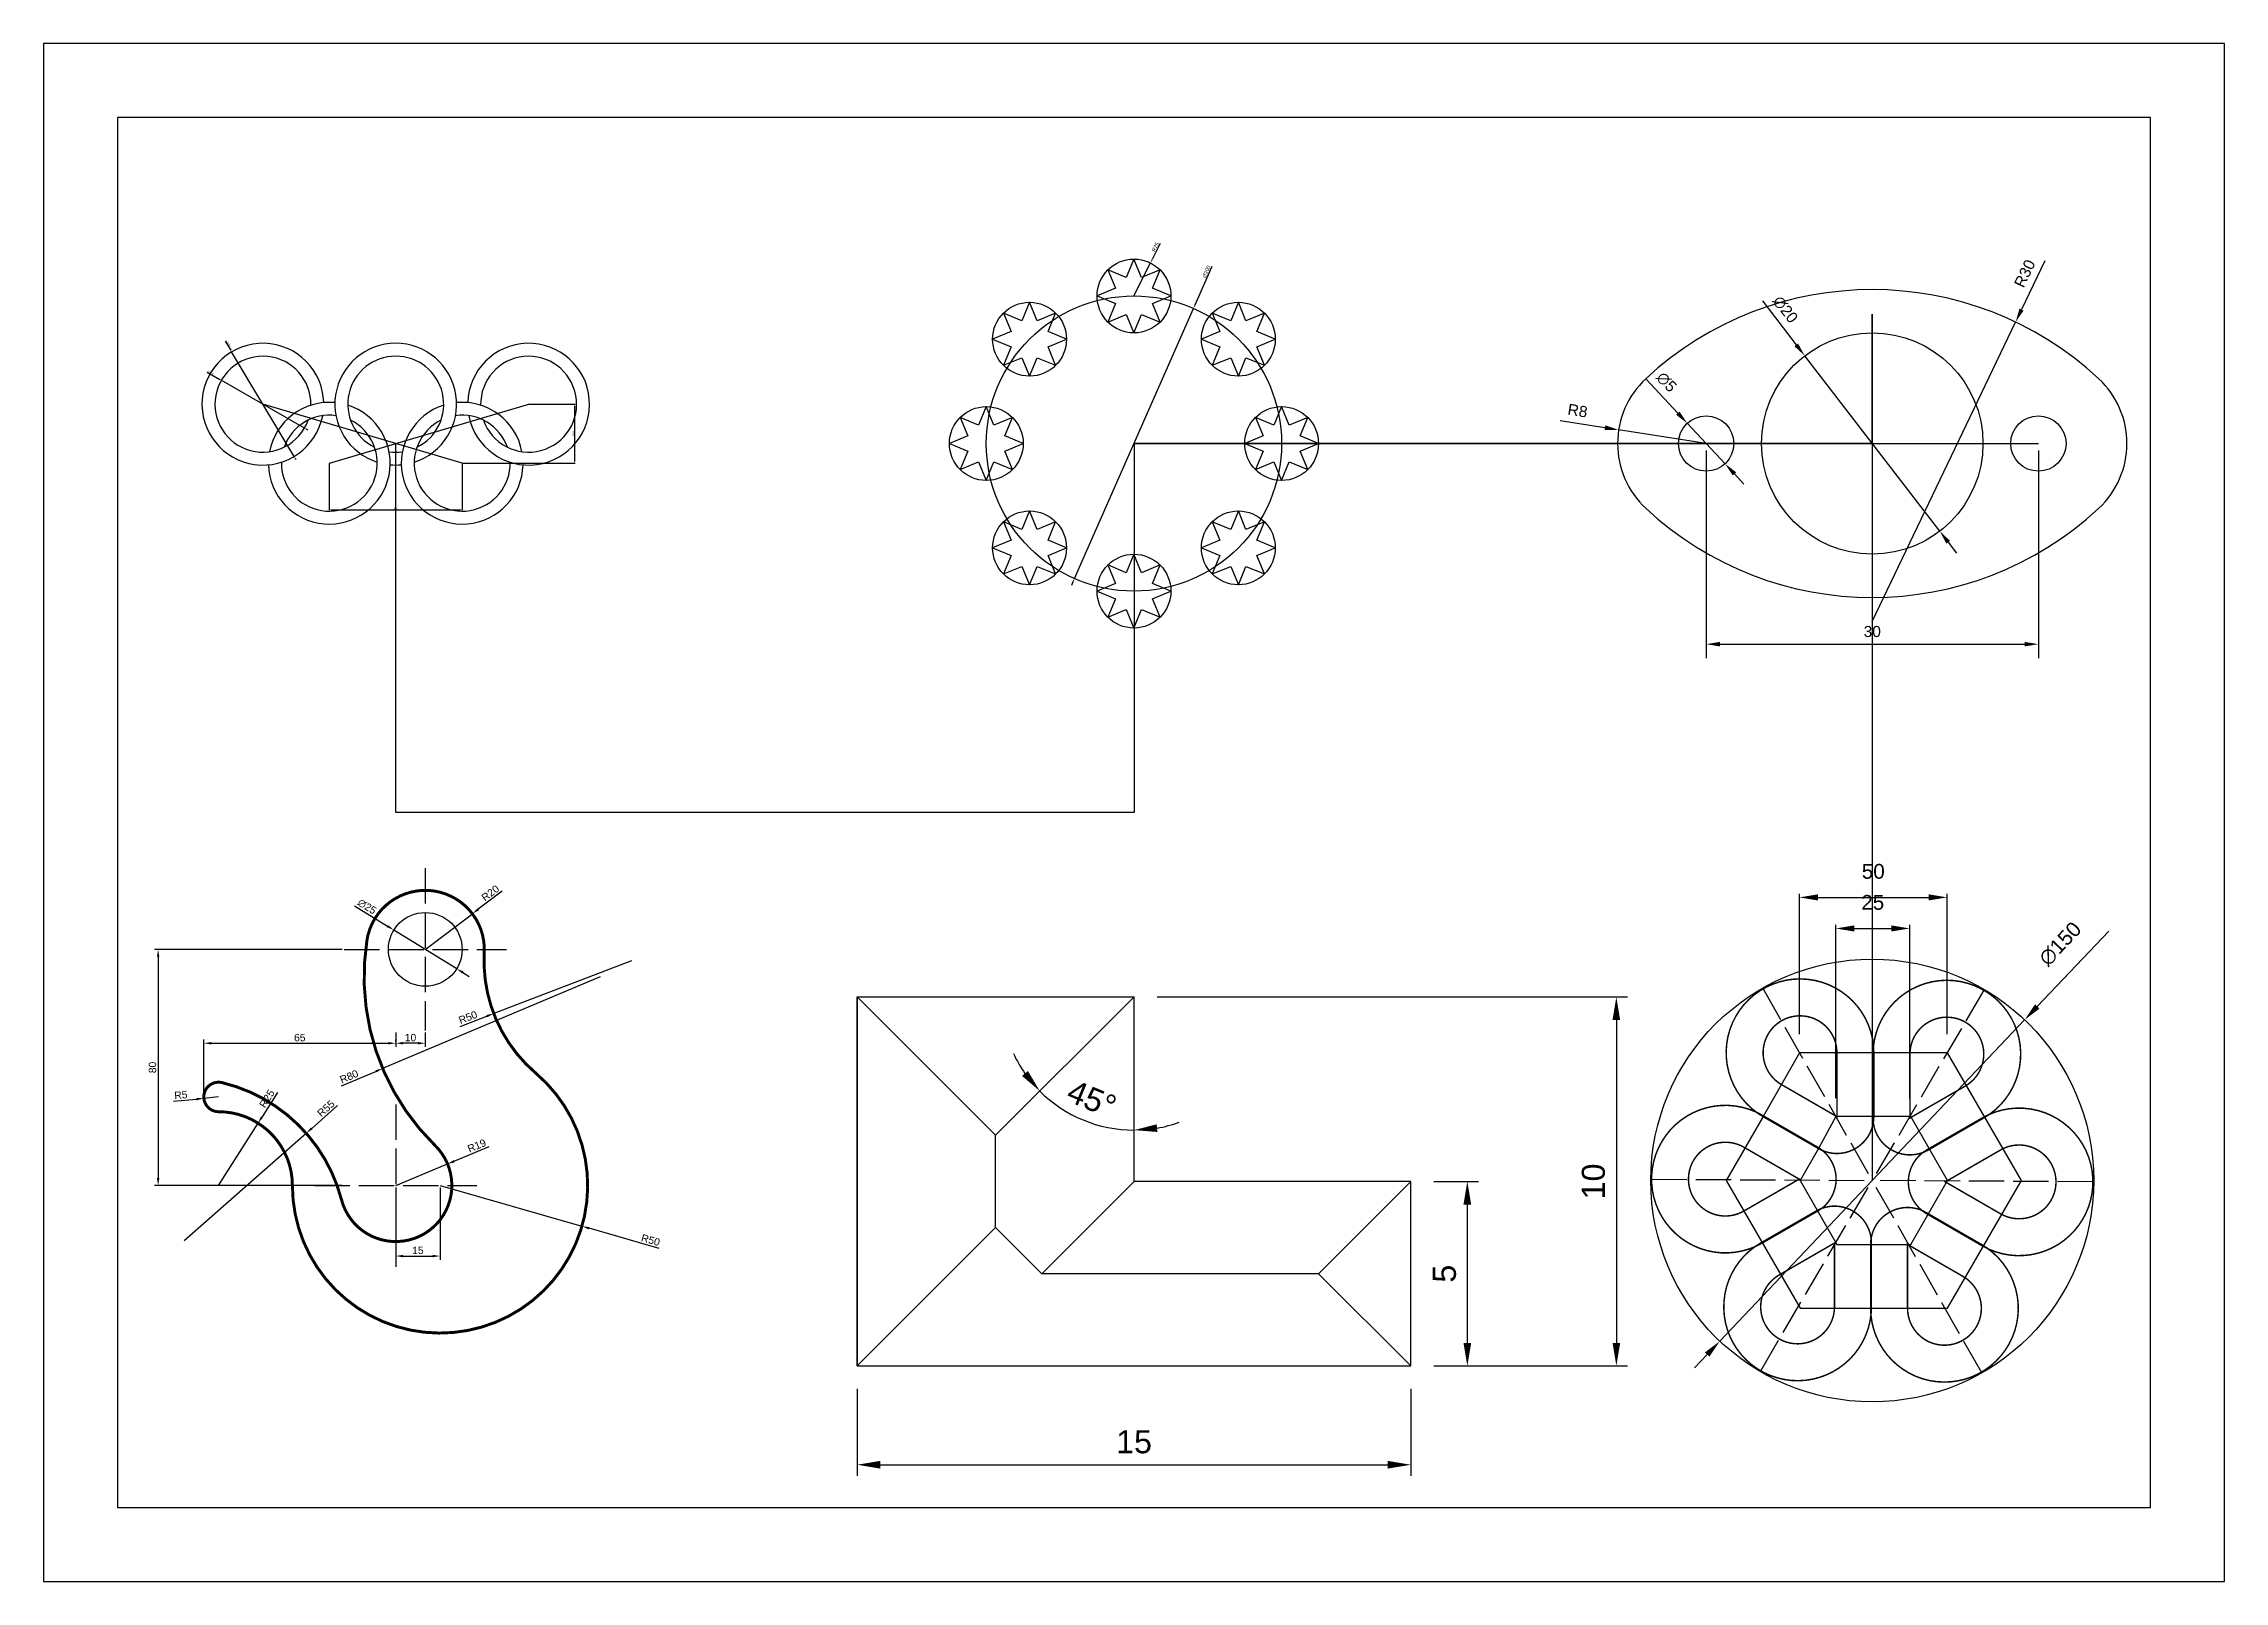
# Model space of a CAD drawing. Header units: millimetres. Extents: x 2020 to 535236, y 1664 to 478845.
# Drawn here: x 2020.2 to 2315.6, y 1664.1 to 1872.5 of the extents above; entities outside this region: 1.
import ezdxf

# ---------------------------------------------------------------- set-up
doc = ezdxf.new("R2010")
doc.units = ezdxf.units.MM
doc.linetypes.add('ACAD_ISO02W100', pattern=[15, 12, -3])
for name, color, linetype in [('auxiliares', 2, 'Continuous'), ('COTA', 2, 'Continuous'), ('cotas', 2, 'Continuous'), ('ejes', 2, 'ACAD_ISO02W100'), ('lineas discontinuas', 2, 'ACAD_ISO02W100')]:
    doc.layers.add(name, color=color, linetype=linetype)
doc.styles.get("Standard").update_dxf_attribs({"font": 'arial.ttf'})
doc.dimstyles.new('ISO-25', dxfattribs={"dimtxt": 2.5, "dimasz": 2.5, "dimexe": 1.25, "dimexo": 0.625, "dimtad": 1, "dimtxsty": 'Standard', "dimcen": 2.5, "dimadec": 0, "dimazin": 0, "dimtfac": 1, "dimtmove": 0, "dimatfit": 3, "dimfxl": 1, "dimarcsym": 0})

# ---------------------------------------------------------------- blocks, each defined once
blk = doc.blocks.new('*U20')
for p, q in [((-5.2, 12.5), (-17.7, 17.7)), ((-17.7, 17.7), (-12.5, 5.2)), ((0, 25), (-5.2, 12.5)), ((5.2, 12.5), (0, 25)), ((17.7, 17.7), (5.2, 12.5)), ((12.5, 5.2), (17.7, 17.7)), ((-12.5, 5.2), (-25, 0)), ((-25, 0), (-12.5, -5.2)), ((25, 0), (12.5, 5.2)), ((12.5, -5.2), (25, 0)), ((-12.5, -5.2), (-17.7, -17.7)), ((-17.7, -17.7), (-5.2, -12.5)), ((-5.2, -12.5), (0, -25)), ((0, -25), (5.2, -12.5)), ((5.2, -12.5), (17.7, -17.7)), ((17.7, -17.7), (12.5, -5.2))]:
    blk.add_line(p, q)
blk.add_circle((0, 0), 25)
blk = doc.blocks.new('*U21')
at = {"color": 0, "linetype": 'ByBlock', "lineweight": -2, "transparency": 16777216}
blk.add_blockref('*U20', (3157.9, 1658.1), dxfattribs=at)
for p, rotation in [((3087.2, 1628.8), 45.00000000000001), ((3228.6, 1628.8), 315.0000000000001), ((3057.9, 1558.1), 90), ((3257.9, 1558.1), 270), ((3087.2, 1487.4), 135), ((3228.6, 1487.4), 225.0000000000001), ((3157.9, 1458.1), 180)]:
    blk.add_blockref('*U20', p, dxfattribs=dict(at, rotation=rotation))
blk = doc.blocks.new('*D22')
at = {"layer": 'cotas', "color": 0, "lineweight": -2, "transparency": 16777216}
for p, q in [((3210.7, 1678.1), (3199.2, 1651.9)), ((3117.6, 1466.6), (3198.2, 1649.6)), ((3116.6, 1464.3), (3115.6, 1462))]:
    blk.add_line(p, q, dxfattribs=at)
at = {"layer": 'cotas', "color": 0, "transparency": 16777216}
for points in [[(3198.8, 1652.1), (3199.6, 1651.8), (3198.2, 1649.6)], [(3116.2, 1464.5), (3117, 1464.1), (3117.6, 1466.6)]]:
    blk.add_solid(points, dxfattribs=at)
at = {"layer": 'Defpoints', "color": 0, "transparency": 16777216}
for p in [(3198.2, 1649.6), (3117.6, 1466.6)]:
    blk.add_point(p, dxfattribs=at)
at = {"layer": 'cotas', "color": 0, "transparency": 16777216, "insert": (3207, 1674.6), "char_height": 2.5, "attachment_point": 5, "rotation": 66.2469}
blk.add_mtext('∅200', dxfattribs=at)
blk = doc.blocks.new('*D23')
at = {"layer": 'cotas', "color": 0, "lineweight": -2, "transparency": 16777216}
for p, q in [((3175.7, 1693.7), (3170.2, 1682.7)), ((3157.9, 1658.1), (3169.1, 1680.5))]:
    blk.add_line(p, q, dxfattribs=at)
at = {"layer": 'cotas', "color": 0, "transparency": 16777216}
blk.add_solid([(3169.8, 1682.9), (3170.6, 1682.5), (3169.1, 1680.5)], dxfattribs=at)
at = {"layer": 'Defpoints', "color": 0, "transparency": 16777216}
for p in [(3169.1, 1680.5), (3157.9, 1658.1)]:
    blk.add_point(p, dxfattribs=at)
at = {"layer": 'cotas', "color": 0, "transparency": 16777216, "insert": (3172.4, 1691.3), "char_height": 2.5, "attachment_point": 5, "rotation": 63.4458}
blk.add_mtext('R25', dxfattribs=at)
blk = doc.blocks.new('*D31')
at = {"layer": 'cotas', "color": 0, "lineweight": -2, "transparency": 16777216}
for p, q in [((2525.1, 1831.3), (2559.4, 1811.7)), ((2789.2, 1679.8), (2563.7, 1809.2)), ((2793.6, 1677.3), (2797.9, 1674.8))]:
    blk.add_line(p, q, dxfattribs=at)
at = {"layer": 'cotas', "color": 0, "transparency": 16777216}
for points in [[(2559.8, 1812.4), (2558.9, 1810.9), (2563.7, 1809.2)], [(2794, 1678), (2793.2, 1676.6), (2789.2, 1679.8)]]:
    blk.add_solid(points, dxfattribs=at)
at = {"layer": 'Defpoints', "color": 0, "transparency": 16777216}
for p in [(2563.7, 1809.2), (2789.2, 1679.8)]:
    blk.add_point(p, dxfattribs=at)
at = {"layer": 'cotas', "color": 0, "transparency": 16777216, "insert": (2534.5, 1829.8), "char_height": 5, "attachment_point": 5, "rotation": 330.16025}
blk.add_mtext('∅260', dxfattribs=at)
blk = doc.blocks.new('*D32')
at = {"layer": 'cotas', "color": 0, "lineweight": -2, "transparency": 16777216}
for p, q in [((2574.7, 1915.1), (2589.4, 1890.5)), ((2761, 1602.8), (2591.9, 1886.2)), ((2763.5, 1598.5), (2766.1, 1594.2))]:
    blk.add_line(p, q, dxfattribs=at)
at = {"layer": 'cotas', "color": 0, "transparency": 16777216}
for points in [[(2590.1, 1890.9), (2588.7, 1890.1), (2591.9, 1886.2)], [(2764.3, 1598.9), (2762.8, 1598), (2761, 1602.8)]]:
    blk.add_solid(points, dxfattribs=at)
at = {"layer": 'Defpoints', "color": 0, "transparency": 16777216}
for p in [(2591.9, 1886.2), (2761, 1602.8)]:
    blk.add_point(p, dxfattribs=at)
at = {"layer": 'cotas', "color": 0, "transparency": 16777216, "insert": (2582.1, 1909.2), "char_height": 5, "attachment_point": 5, "rotation": 300.81138}
blk.add_mtext('∅330', dxfattribs=at)
blk = doc.blocks.new('*D33')
at = {"layer": 'cotas', "color": 0, "lineweight": -2, "transparency": 16777216}
for p, q in [((2856.5, 1583.9), (2856.5, 1457.1)), ((3216.5, 1583.9), (3216.5, 1457.1)), ((2861.5, 1458.3), (3211.5, 1458.3))]:
    blk.add_line(p, q, dxfattribs=at)
at = {"layer": 'cotas', "color": 0, "transparency": 16777216}
for points in [[(2861.5, 1459.2), (2861.5, 1457.5), (2856.5, 1458.3)], [(3211.5, 1459.2), (3211.5, 1457.5), (3216.5, 1458.3)]]:
    blk.add_solid(points, dxfattribs=at)
at = {"layer": 'Defpoints', "color": 0, "transparency": 16777216}
for p in [(2856.5, 1584.5), (3216.5, 1584.5), (3216.5, 1458.3)]:
    blk.add_point(p, dxfattribs=at)
at = {"layer": 'cotas', "color": 0, "transparency": 16777216, "insert": (3036.5, 1461.5), "char_height": 5, "attachment_point": 5}
blk.add_mtext('360', dxfattribs=at)
blk = doc.blocks.new('*D34')
at = {"layer": 'cotas', "color": 0, "lineweight": -2, "transparency": 16777216}
for p, q in [((3397.1, 1744.5), (3522.2, 1744.5)), ((3521, 1739.5), (3521, 1589.5)), ((3217.1, 1584.5), (3522.2, 1584.5))]:
    blk.add_line(p, q, dxfattribs=at)
at = {"layer": 'cotas', "color": 0, "transparency": 16777216}
for points in [[(3520.1, 1739.5), (3521.8, 1739.5), (3521, 1744.5)], [(3520.1, 1589.5), (3521.8, 1589.5), (3521, 1584.5)]]:
    blk.add_solid(points, dxfattribs=at)
at = {"layer": 'Defpoints', "color": 0, "transparency": 16777216}
for p in [(3396.5, 1744.5), (3216.5, 1584.5), (3521, 1584.5)]:
    blk.add_point(p, dxfattribs=at)
at = {"layer": 'cotas', "color": 0, "transparency": 16777216, "insert": (3517.8, 1664.5), "char_height": 5, "attachment_point": 5, "rotation": 90}
blk.add_mtext('160', dxfattribs=at)
blk = doc.blocks.new('*D35')
at = {"layer": 'cotas', "color": 0, "lineweight": -2, "transparency": 16777216}
for p, q in [((2221.57, 1625.14), (2221.57, 1606.38)), ((2251.57, 1625.14), (2251.57, 1606.38)), ((2222.82, 1607.63), (2250.32, 1607.63))]:
    blk.add_line(p, q, dxfattribs=at)
at = {"layer": 'cotas', "color": 0, "transparency": 16777216}
for points in [[(2222.82, 1607.84), (2222.82, 1607.43), (2221.57, 1607.63)], [(2250.32, 1607.84), (2250.32, 1607.43), (2251.57, 1607.63)]]:
    blk.add_solid(points, dxfattribs=at)
at = {"layer": 'Defpoints', "color": 0, "transparency": 16777216}
for p in [(2221.57, 1625.76), (2251.57, 1625.76), (2251.57, 1607.63)]:
    blk.add_point(p, dxfattribs=at)
at = {"layer": 'cotas', "color": 0, "transparency": 16777216, "insert": (2236.57, 1608.77), "char_height": 1, "attachment_point": 5}
blk.add_mtext('30', dxfattribs=at)
blk = doc.blocks.new('*D36')
at = {"layer": 'cotas', "color": 0, "lineweight": -2, "transparency": 16777216}
for p, q in [((2216.11, 1631.61), (2219.01, 1628.5)), ((2223.27, 1623.93), (2219.86, 1627.59)), ((2224.12, 1623.02), (2224.98, 1622.1))]:
    blk.add_line(p, q, dxfattribs=at)
at = {"layer": 'cotas', "color": 0, "transparency": 16777216}
for points in [[(2219.16, 1628.65), (2218.86, 1628.36), (2219.86, 1627.59)], [(2224.28, 1623.16), (2223.97, 1622.88), (2223.27, 1623.93)]]:
    blk.add_solid(points, dxfattribs=at)
at = {"layer": 'Defpoints', "color": 0, "transparency": 16777216}
for p in [(2219.86, 1627.59), (2223.27, 1623.93)]:
    blk.add_point(p, dxfattribs=at)
at = {"layer": 'cotas', "color": 0, "transparency": 16777216, "insert": (2217.99, 1631.31), "char_height": 1, "attachment_point": 5, "rotation": 312.9859}
blk.add_mtext('∅5', dxfattribs=at)
blk = doc.blocks.new('*D37')
at = {"layer": 'cotas', "color": 0, "lineweight": -2, "transparency": 16777216}
for p, q in [((2208.37, 1627.84), (2212.43, 1627.2)), ((2221.57, 1625.76), (2213.66, 1627))]:
    blk.add_line(p, q, dxfattribs=at)
at = {"layer": 'cotas', "color": 0, "transparency": 16777216}
blk.add_solid([(2212.46, 1627.4), (2212.4, 1626.99), (2213.66, 1627)], dxfattribs=at)
at = {"layer": 'Defpoints', "color": 0, "transparency": 16777216}
for p in [(2213.66, 1627), (2221.57, 1625.76)]:
    blk.add_point(p, dxfattribs=at)
at = {"layer": 'cotas', "color": 0, "transparency": 16777216, "insert": (2209.96, 1628.73), "char_height": 1, "attachment_point": 5, "rotation": 351.0709}
blk.add_mtext('R8', dxfattribs=at)
blk = doc.blocks.new('*D38')
at = {"layer": 'cotas', "color": 0, "lineweight": -2, "transparency": 16777216}
for p, q in [((2226.65, 1638.65), (2229.71, 1634.68)), ((2242.67, 1617.84), (2230.47, 1633.69)), ((2243.43, 1616.85), (2244.19, 1615.86))]:
    blk.add_line(p, q, dxfattribs=at)
at = {"layer": 'cotas', "color": 0, "transparency": 16777216}
for points in [[(2229.87, 1634.8), (2229.54, 1634.55), (2230.47, 1633.69)], [(2243.59, 1616.97), (2243.26, 1616.72), (2242.67, 1617.84)]]:
    blk.add_solid(points, dxfattribs=at)
at = {"layer": 'Defpoints', "color": 0, "transparency": 16777216}
for p in [(2230.47, 1633.69), (2242.67, 1617.84)]:
    blk.add_point(p, dxfattribs=at)
at = {"layer": 'cotas', "color": 0, "transparency": 16777216, "insert": (2228.72, 1637.87), "char_height": 1, "attachment_point": 5, "rotation": 307.586}
blk.add_mtext('∅20', dxfattribs=at)
blk = doc.blocks.new('*D39')
at = {"layer": 'cotas', "color": 0, "lineweight": -2, "transparency": 16777216}
for p, q in [((2252.15, 1642.27), (2250.04, 1637.86)), ((2236.57, 1609.67), (2249.51, 1636.73))]:
    blk.add_line(p, q, dxfattribs=at)
at = {"layer": 'cotas', "color": 0, "transparency": 16777216}
blk.add_solid([(2249.86, 1637.95), (2250.23, 1637.77), (2249.51, 1636.73)], dxfattribs=at)
at = {"layer": 'Defpoints', "color": 0, "transparency": 16777216}
for p in [(2249.51, 1636.73), (2236.57, 1609.67)]:
    blk.add_point(p, dxfattribs=at)
at = {"layer": 'cotas', "color": 0, "transparency": 16777216, "insert": (2250.34, 1641.12), "char_height": 1, "attachment_point": 5, "rotation": 64.4526}
blk.add_mtext('R30', dxfattribs=at)
blk = doc.blocks.new('*D42')
at = {"layer": 'cotas', "color": 0, "lineweight": -2, "transparency": 16777216}
for p, q in [((2896, 1411.27), (2887.87, 1405.12)), ((2869.93, 1391.54), (2885.88, 1403.61))]:
    blk.add_line(p, q, dxfattribs=at)
at = {"layer": 'cotas', "color": 0, "transparency": 16777216}
blk.add_solid([(2887.62, 1405.45), (2888.12, 1404.79), (2885.88, 1403.61)], dxfattribs=at)
at = {"layer": 'Defpoints', "color": 0, "transparency": 16777216}
for p in [(2885.88, 1403.61), (2869.93, 1391.54)]:
    blk.add_point(p, dxfattribs=at)
at = {"layer": 'cotas', "color": 0, "transparency": 16777216, "insert": (2891.97, 1410.61), "char_height": 2.5, "attachment_point": 5, "rotation": 37.1211}
blk.add_mtext('R20', dxfattribs=at)
blk = doc.blocks.new('*D43')
at = {"layer": 'cotas', "color": 0, "lineweight": -2, "transparency": 16777216}
for p, q in [((2845.93, 1406.32), (2857.16, 1399.41)), ((2880.57, 1384.99), (2859.29, 1398.1)), ((2882.7, 1383.68), (2884.83, 1382.36))]:
    blk.add_line(p, q, dxfattribs=at)
at = {"layer": 'cotas', "color": 0, "transparency": 16777216}
for points in [[(2857.38, 1399.76), (2856.94, 1399.05), (2859.29, 1398.1)], [(2882.92, 1384.03), (2882.48, 1383.32), (2880.57, 1384.99)]]:
    blk.add_solid(points, dxfattribs=at)
at = {"layer": 'Defpoints', "color": 0, "transparency": 16777216}
for p in [(2859.29, 1398.1), (2880.57, 1384.99)]:
    blk.add_point(p, dxfattribs=at)
at = {"layer": 'cotas', "color": 0, "transparency": 16777216, "insert": (2850.19, 1406.01), "char_height": 2.5, "attachment_point": 5, "rotation": 328.37623}
blk.add_mtext('∅25', dxfattribs=at)
blk = doc.blocks.new('*D44')
at = {"layer": 'cotas', "color": 0, "lineweight": -2, "transparency": 16777216}
for p, q in [((2939.82, 1387.63), (2893.1, 1369.81)), ((2881.69, 1365.46), (2890.77, 1368.92))]:
    blk.add_line(p, q, dxfattribs=at)
at = {"layer": 'cotas', "color": 0, "transparency": 16777216}
blk.add_solid([(2890.62, 1369.31), (2890.92, 1368.53), (2893.1, 1369.81)], dxfattribs=at)
at = {"layer": 'Defpoints', "color": 0, "transparency": 16777216}
for p in [(2939.82, 1387.63), (2893.1, 1369.81)]:
    blk.add_point(p, dxfattribs=at)
at = {"layer": 'cotas', "color": 0, "transparency": 16777216, "insert": (2884.38, 1368.52), "char_height": 2.5, "attachment_point": 5, "rotation": 20.87573}
blk.add_mtext('R50', dxfattribs=at)
blk = doc.blocks.new('*D45')
at = {"layer": 'cotas', "color": 0, "lineweight": -2, "transparency": 16777216}
for p, q in [((2859.93, 1363.42), (2859.93, 1358.49)), ((2867.43, 1359.74), (2862.43, 1359.74)), ((2869.93, 1363.42), (2869.93, 1358.49))]:
    blk.add_line(p, q, dxfattribs=at)
at = {"layer": 'cotas', "color": 0, "transparency": 16777216}
for points in [[(2862.43, 1360.16), (2862.43, 1359.33), (2859.93, 1359.74)], [(2867.43, 1360.16), (2867.43, 1359.33), (2869.93, 1359.74)]]:
    blk.add_solid(points, dxfattribs=at)
at = {"layer": 'Defpoints', "color": 0, "transparency": 16777216}
for p in [(2859.93, 1364.04), (2859.93, 1359.74), (2869.93, 1364.04)]:
    blk.add_point(p, dxfattribs=at)
at = {"layer": 'cotas', "color": 0, "transparency": 16777216, "insert": (2864.93, 1361.64), "char_height": 2.5, "attachment_point": 5}
blk.add_mtext('10', dxfattribs=at)
blk = doc.blocks.new('*D46')
at = {"layer": 'cotas', "color": 0, "lineweight": -2, "transparency": 16777216}
for p, q in [((2859.93, 1310.92), (2859.93, 1286.39)), ((2874.93, 1310.92), (2874.93, 1286.39)), ((2862.43, 1287.64), (2872.43, 1287.64))]:
    blk.add_line(p, q, dxfattribs=at)
at = {"layer": 'cotas', "color": 0, "transparency": 16777216}
for points in [[(2862.43, 1288.05), (2862.43, 1287.22), (2859.93, 1287.64)], [(2872.43, 1288.05), (2872.43, 1287.22), (2874.93, 1287.64)]]:
    blk.add_solid(points, dxfattribs=at)
at = {"layer": 'Defpoints', "color": 0, "transparency": 16777216}
for p in [(2859.93, 1311.54), (2874.93, 1311.54), (2874.93, 1287.64)]:
    blk.add_point(p, dxfattribs=at)
at = {"layer": 'cotas', "color": 0, "transparency": 16777216, "insert": (2867.43, 1289.54), "char_height": 2.5, "attachment_point": 5}
blk.add_mtext('15', dxfattribs=at)
blk = doc.blocks.new('*D47')
at = {"layer": 'cotas', "color": 0, "lineweight": -2, "transparency": 16777216}
for p, q in [((2794.93, 1342.17), (2794.93, 1360.99)), ((2797.43, 1359.74), (2857.43, 1359.74)), ((2859.93, 1360.37), (2859.93, 1360.99))]:
    blk.add_line(p, q, dxfattribs=at)
at = {"layer": 'cotas', "color": 0, "transparency": 16777216}
for points in [[(2797.43, 1360.16), (2797.43, 1359.33), (2794.93, 1359.74)], [(2857.43, 1360.16), (2857.43, 1359.33), (2859.93, 1359.74)]]:
    blk.add_solid(points, dxfattribs=at)
at = {"layer": 'Defpoints', "color": 0, "transparency": 16777216}
for p in [(2859.93, 1359.74), (2859.93, 1359.74), (2794.93, 1341.54)]:
    blk.add_point(p, dxfattribs=at)
at = {"layer": 'cotas', "color": 0, "transparency": 16777216, "insert": (2827.43, 1361.64), "char_height": 2.5, "attachment_point": 5}
blk.add_mtext('65', dxfattribs=at)
blk = doc.blocks.new('*D48')
at = {"layer": 'cotas', "color": 0, "lineweight": -2, "transparency": 16777216}
for p, q in [((2841.81, 1391.54), (2778.21, 1391.54)), ((2779.46, 1389.04), (2779.46, 1314.04)), ((2841.81, 1311.54), (2778.21, 1311.54))]:
    blk.add_line(p, q, dxfattribs=at)
at = {"layer": 'cotas', "color": 0, "transparency": 16777216}
for points in [[(2779.05, 1389.04), (2779.88, 1389.04), (2779.46, 1391.54)], [(2779.05, 1314.04), (2779.88, 1314.04), (2779.46, 1311.54)]]:
    blk.add_solid(points, dxfattribs=at)
at = {"layer": 'Defpoints', "color": 0, "transparency": 16777216}
for p in [(2842.43, 1391.54), (2779.46, 1311.54), (2842.43, 1311.54)]:
    blk.add_point(p, dxfattribs=at)
at = {"layer": 'cotas', "color": 0, "transparency": 16777216, "insert": (2777.56, 1351.54), "char_height": 2.5, "attachment_point": 5, "rotation": 90}
blk.add_mtext('80', dxfattribs=at)
blk = doc.blocks.new('*D49')
at = {"layer": 'cotas', "color": 0, "lineweight": -2, "transparency": 16777216}
for p, q in [((2819.85, 1343.01), (2814.64, 1334.77)), ((2799.93, 1311.54), (2813.3, 1332.66))]:
    blk.add_line(p, q, dxfattribs=at)
at = {"layer": 'cotas', "color": 0, "transparency": 16777216}
blk.add_solid([(2814.29, 1335), (2814.99, 1334.55), (2813.3, 1332.66)], dxfattribs=at)
at = {"layer": 'Defpoints', "color": 0, "transparency": 16777216}
for p in [(2813.3, 1332.66), (2799.93, 1311.54)]:
    blk.add_point(p, dxfattribs=at)
at = {"layer": 'cotas', "color": 0, "transparency": 16777216, "insert": (2816.31, 1340.96), "char_height": 2.5, "attachment_point": 5, "rotation": 57.65784}
blk.add_mtext('R25', dxfattribs=at)
blk = doc.blocks.new('*D50')
at = {"layer": 'cotas', "color": 0, "lineweight": -2, "transparency": 16777216}
for p, q in [((2840.26, 1338.63), (2831.48, 1330.9)), ((2788.31, 1292.91), (2829.6, 1329.25))]:
    blk.add_line(p, q, dxfattribs=at)
at = {"layer": 'cotas', "color": 0, "transparency": 16777216}
blk.add_solid([(2831.2, 1331.21), (2831.75, 1330.59), (2829.6, 1329.25)], dxfattribs=at)
at = {"layer": 'Defpoints', "color": 0, "transparency": 16777216}
for p in [(2829.6, 1329.25), (2788.31, 1292.91)]:
    blk.add_point(p, dxfattribs=at)
at = {"layer": 'cotas', "color": 0, "transparency": 16777216, "insert": (2836.29, 1337.66), "char_height": 2.5, "attachment_point": 5, "rotation": 41.35264}
blk.add_mtext('R55', dxfattribs=at)
blk = doc.blocks.new('*D51')
at = {"layer": 'cotas', "color": 0, "lineweight": -2, "transparency": 16777216}
for p, q in [((2784.7, 1340.06), (2792.47, 1340.81)), ((2799.93, 1341.54), (2794.95, 1341.06))]:
    blk.add_line(p, q, dxfattribs=at)
at = {"layer": 'cotas', "color": 0, "transparency": 16777216}
blk.add_solid([(2792.43, 1341.23), (2792.51, 1340.4), (2794.95, 1341.06)], dxfattribs=at)
at = {"layer": 'Defpoints', "color": 0, "transparency": 16777216}
for p in [(2794.95, 1341.06), (2799.93, 1341.54)]:
    blk.add_point(p, dxfattribs=at)
at = {"layer": 'cotas', "color": 0, "transparency": 16777216, "insert": (2787.16, 1342.2), "char_height": 2.5, "attachment_point": 5, "rotation": 5.5547}
blk.add_mtext('R5', dxfattribs=at)
blk = doc.blocks.new('*D52')
at = {"layer": 'cotas', "color": 0, "lineweight": -2, "transparency": 16777216}
for p, q in [((2874.93, 1311.54), (2922.99, 1297.74)), ((2949.18, 1290.22), (2925.39, 1297.05))]:
    blk.add_line(p, q, dxfattribs=at)
at = {"layer": 'cotas', "color": 0, "transparency": 16777216}
blk.add_solid([(2925.51, 1297.45), (2925.28, 1296.65), (2922.99, 1297.74)], dxfattribs=at)
at = {"layer": 'Defpoints', "color": 0, "transparency": 16777216}
for p in [(2874.93, 1311.54), (2922.99, 1297.74)]:
    blk.add_point(p, dxfattribs=at)
at = {"layer": 'cotas', "color": 0, "transparency": 16777216, "insert": (2946.23, 1293.04), "char_height": 2.5, "attachment_point": 5, "rotation": 343.97886}
blk.add_mtext('R50', dxfattribs=at)
blk = doc.blocks.new('*D53')
at = {"layer": 'cotas', "color": 0, "lineweight": -2, "transparency": 16777216}
for p, q in [((2929.21, 1382.26), (2855.49, 1351.19)), ((2841.53, 1345.3), (2853.19, 1350.22))]:
    blk.add_line(p, q, dxfattribs=at)
at = {"layer": 'cotas', "color": 0, "transparency": 16777216}
blk.add_solid([(2853.02, 1350.6), (2853.35, 1349.84), (2855.49, 1351.19)], dxfattribs=at)
at = {"layer": 'Defpoints', "color": 0, "transparency": 16777216}
for p in [(2929.21, 1382.26), (2855.49, 1351.19)]:
    blk.add_point(p, dxfattribs=at)
at = {"layer": 'cotas', "color": 0, "transparency": 16777216, "insert": (2844.11, 1348.46), "char_height": 2.5, "attachment_point": 5, "rotation": 22.85514}
blk.add_mtext('R80', dxfattribs=at)
blk = doc.blocks.new('*D54')
at = {"layer": 'cotas', "color": 0, "lineweight": -2, "transparency": 16777216}
for p, q in [((2891.45, 1324.65), (2879.78, 1319.8)), ((2859.93, 1311.54), (2877.47, 1318.84))]:
    blk.add_line(p, q, dxfattribs=at)
at = {"layer": 'cotas', "color": 0, "transparency": 16777216}
blk.add_solid([(2879.62, 1320.18), (2879.94, 1319.41), (2877.47, 1318.84)], dxfattribs=at)
at = {"layer": 'Defpoints', "color": 0, "transparency": 16777216}
for p in [(2877.47, 1318.84), (2859.93, 1311.54)]:
    blk.add_point(p, dxfattribs=at)
at = {"layer": 'cotas', "color": 0, "transparency": 16777216, "insert": (2887.38, 1325.02), "char_height": 2.5, "attachment_point": 5, "rotation": 22.58274}
blk.add_mtext('R19', dxfattribs=at)
blk = doc.blocks.new('*U65')
at = {"const_width": 0.5}
for points in [[(6.25, -23.33), (-12.5, -12.5, -1.732051), (25, 9.15), (25, -12.5, -0.57735)], [(-6.25, -1.67), (12.5, -12.5), (12.5, 9.15, 1.732051)]]:
    blk.add_lwpolyline(points, format="xyb", close=True, dxfattribs=at)
at = {"layer": 'lineas discontinuas'}
blk.add_line((-12.5, 30.8), (24.46, -34.15), dxfattribs=at)
blk = doc.blocks.new('*U66')
at = {"color": 0, "linetype": 'ByBlock', "lineweight": -2, "transparency": 16777216}
for p, rotation in [((1544.31, 909.09), 300.0000000000001), ((1568.77, 874.94), 240), ((1485.15, 866.72), 59.99999999999997), ((1509.61, 832.57), 120), ((1551.42, 836.68), 180)]:
    blk.add_blockref('*U65', p, dxfattribs=dict(at, rotation=rotation))
blk.add_blockref('*U65', (1502.5, 904.98), dxfattribs=at)
blk = doc.blocks.new('*D67')
at = {"layer": 'auxiliares', "color": 0, "lineweight": -2, "transparency": 16777216}
for p, q in [((3029.28, 1791.21), (3029.28, 1838.83)), ((3035.53, 1837.58), (3073.03, 1837.58)), ((3079.28, 1791.21), (3079.28, 1838.83))]:
    blk.add_line(p, q, dxfattribs=at)
at = {"layer": 'auxiliares', "color": 0, "transparency": 16777216}
for points in [[(3035.53, 1838.62), (3035.53, 1836.54), (3029.28, 1837.58)], [(3073.03, 1838.62), (3073.03, 1836.54), (3079.28, 1837.58)]]:
    blk.add_solid(points, dxfattribs=at)
at = {"layer": 'Defpoints', "color": 0, "transparency": 16777216}
for p in [(3079.28, 1837.58), (3029.28, 1784.96), (3079.28, 1784.96)]:
    blk.add_point(p, dxfattribs=at)
at = {"layer": 'auxiliares', "color": 0, "transparency": 16777216, "insert": (3054.28, 1846.38), "char_height": 5, "attachment_point": 5}
blk.add_mtext('50', dxfattribs=at)
blk = doc.blocks.new('*D68')
at = {"layer": 'auxiliares', "color": 0, "lineweight": -2, "transparency": 16777216}
for p, q in [((3041.6, 1769.56), (3041.6, 1828.3)), ((3047.85, 1827.05), (3060.35, 1827.05)), ((3066.6, 1769.56), (3066.6, 1828.3))]:
    blk.add_line(p, q, dxfattribs=at)
at = {"layer": 'auxiliares', "color": 0, "transparency": 16777216}
for points in [[(3047.85, 1828.1), (3047.85, 1826.01), (3041.6, 1827.05)], [(3060.35, 1828.1), (3060.35, 1826.01), (3066.6, 1827.05)]]:
    blk.add_solid(points, dxfattribs=at)
at = {"layer": 'Defpoints', "color": 0, "transparency": 16777216}
for p in [(3066.6, 1827.05), (3041.6, 1763.31), (3066.6, 1763.31)]:
    blk.add_point(p, dxfattribs=at)
at = {"layer": 'auxiliares', "color": 0, "transparency": 16777216, "insert": (3054.1, 1835.86), "char_height": 5, "attachment_point": 5}
blk.add_mtext('25', dxfattribs=at)
blk = doc.blocks.new('*D69')
at = {"layer": 'auxiliares', "color": 0, "lineweight": -2, "transparency": 16777216}
for p, q in [((3134.05, 1826.19), (3109.82, 1800.63)), ((3002.32, 1687.23), (3105.52, 1796.09)), ((2998.02, 1682.69), (2993.72, 1678.16))]:
    blk.add_line(p, q, dxfattribs=at)
at = {"layer": 'auxiliares', "color": 0, "transparency": 16777216}
for points in [[(3109.06, 1801.34), (3110.57, 1799.91), (3105.52, 1796.09)], [(2997.27, 1683.41), (2998.78, 1681.98), (3002.32, 1687.23)]]:
    blk.add_solid(points, dxfattribs=at)
at = {"layer": 'Defpoints', "color": 0, "transparency": 16777216}
for p in [(3105.52, 1796.09), (3002.32, 1687.23)]:
    blk.add_point(p, dxfattribs=at)
at = {"layer": 'auxiliares', "color": 0, "transparency": 16777216, "insert": (3117.59, 1821.83), "char_height": 5, "attachment_point": 5, "rotation": 46.53175}
blk.add_mtext('∅150', dxfattribs=at)
blk = doc.blocks.new('*D61')
at = {"layer": 'cotas', "color": 0, "lineweight": -2, "transparency": 16777216}
for p, q in [((2127.0651, 1903.5393), (2128.2701, 1903.5393)), ((2127.9701, 1902.9143), (2127.9701, 1899.1643)), ((2127.0651, 1898.5393), (2128.2701, 1898.5393))]:
    blk.add_line(p, q, dxfattribs=at)
at = {"layer": 'cotas', "color": 0, "transparency": 16777216}
for points in [[(2127.8659, 1902.9143), (2128.0743, 1902.9143), (2127.9701, 1903.5393)], [(2127.8659, 1899.1643), (2128.0743, 1899.1643), (2127.9701, 1898.5393)]]:
    blk.add_solid(points, dxfattribs=at)
at = {"layer": 'Defpoints', "color": 0, "transparency": 16777216}
for p in [(2126.4401, 1903.5393), (2126.4401, 1898.5393), (2127.9701, 1898.5393)]:
    blk.add_point(p, dxfattribs=at)
at = {"layer": 'cotas', "color": 0, "transparency": 16777216, "insert": (2127.3523, 1901.0393), "char_height": 0.625, "attachment_point": 5, "rotation": 90}
blk.add_mtext('5', dxfattribs=at)
blk = doc.blocks.new('*D62')
at = {"layer": 'cotas', "color": 0, "lineweight": -2, "transparency": 16777216}
for start, end in [(205.1295, 215.0648), (225, 270), (279.9352, 289.8705)]:
    blk.add_arc((2118.9401, 1908.5393), 3.6089, start, end, dxfattribs=at)
at = {"layer": 'cotas', "color": 0, "transparency": 16777216}
for points in [[(2116.066, 1906.533), (2115.9065, 1906.399), (2116.3883, 1905.9875)], [(2119.5718, 1904.8808), (2119.5537, 1905.0883), (2118.9401, 1904.9304)]]:
    blk.add_solid(points, dxfattribs=at)
at = {"layer": 'Defpoints', "color": 0, "transparency": 16777216}
for p in [(2118.9401, 1908.5393), (2118.9401, 1908.5393), (2117.1357, 1905.4139), (2115.1901, 1904.7893), (2118.9401, 1903.5393)]:
    blk.add_point(p, dxfattribs=at)
at = {"layer": 'cotas', "color": 0, "transparency": 16777216, "insert": (2117.7955, 1905.776), "char_height": 0.625, "attachment_point": 5, "rotation": 337.5}
blk.add_mtext('45°', dxfattribs=at)
blk = doc.blocks.new('*D63')
at = {"layer": 'cotas', "color": 0, "lineweight": -2, "transparency": 16777216}
for p, q in [((2111.4401, 1897.9143), (2111.4401, 1895.5608)), ((2126.4401, 1897.9143), (2126.4401, 1895.5608)), ((2112.0651, 1895.8608), (2125.8151, 1895.8608))]:
    blk.add_line(p, q, dxfattribs=at)
at = {"layer": 'cotas', "color": 0, "transparency": 16777216}
for points in [[(2112.0651, 1895.965), (2112.0651, 1895.7566), (2111.4401, 1895.8608)], [(2125.8151, 1895.965), (2125.8151, 1895.7566), (2126.4401, 1895.8608)]]:
    blk.add_solid(points, dxfattribs=at)
at = {"layer": 'Defpoints', "color": 0, "transparency": 16777216}
for p in [(2111.4401, 1898.5393), (2126.4401, 1898.5393), (2126.4401, 1895.8608)]:
    blk.add_point(p, dxfattribs=at)
at = {"layer": 'cotas', "color": 0, "transparency": 16777216, "insert": (2118.9401, 1896.4799), "char_height": 0.625, "attachment_point": 5}
blk.add_mtext('15', dxfattribs=at)
blk = doc.blocks.new('*D64')
at = {"layer": 'cotas', "color": 0, "lineweight": -2, "transparency": 16777216}
for p, q in [((2119.5651, 1908.5393), (2132.3073, 1908.5393)), ((2132.0073, 1907.9143), (2132.0073, 1899.1643)), ((2127.0651, 1898.5393), (2132.3073, 1898.5393))]:
    blk.add_line(p, q, dxfattribs=at)
at = {"layer": 'cotas', "color": 0, "transparency": 16777216}
for points in [[(2131.9031, 1907.9143), (2132.1115, 1907.9143), (2132.0073, 1908.5393)], [(2131.9031, 1899.1643), (2132.1115, 1899.1643), (2132.0073, 1898.5393)]]:
    blk.add_solid(points, dxfattribs=at)
at = {"layer": 'Defpoints', "color": 0, "transparency": 16777216}
for p in [(2118.9401, 1908.5393), (2126.4401, 1898.5393), (2132.0073, 1898.5393)]:
    blk.add_point(p, dxfattribs=at)
at = {"layer": 'cotas', "color": 0, "transparency": 16777216, "insert": (2131.3882, 1903.5393), "char_height": 0.625, "attachment_point": 5, "rotation": 90}
blk.add_mtext('10', dxfattribs=at)
blk = doc.blocks.new('figura 1 (bandera estrellas)')
at = {"layer": 'cotas'}
blk.add_circle((3157.916, 1558.106), 100, dxfattribs=at)
blk.add_blockref('*U21', (0, 0))
dim = blk.add_radius_dim(center=(3157.916, 1658.106), mpoint=(3169.092, 1680.469), dimstyle='ISO-25', dxfattribs=at)
dim.commit()
dim.dimension.update_dxf_attribs({"geometry": '*D23', "text_midpoint": (3174.085, 1690.459), "dimtype": 132})
dim = blk.add_diameter_dim_2p(p1=(3117.636, 1466.577), p2=(3198.196, 1649.635), dimstyle='ISO-25', dxfattribs=at)
dim.commit()
dim.dimension.update_dxf_attribs({"geometry": '*D22', "text_midpoint": (3208.813, 1673.76), "dimtype": 131})
blk = doc.blocks.new('figura 1 (aros olimpicos)')
for centre, radius, start, end in [((2676.465, 1744.478), 165, 1.4973662, 349.0824844), ((3036.465, 1744.478), 165, 287.650437, 252.349563), ((3396.465, 1744.478), 165, 190.9175156, 178.5026338), ((2676.465, 1744.478), 130, 358.7801603, 340.5048255), ((3036.465, 1744.478), 130, 296.2280958, 243.7719042), ((3396.465, 1744.478), 130, 199.4951745, 181.2198397), ((2856.465, 1584.478), 165, 181.4973662, 72.349563), ((2856.465, 1584.478), 165, 84.7644448, 169.0824844), ((2856.465, 1584.478), 130, 82.047239, 160.5048255), ((3216.465, 1584.478), 165, 107.650437, 358.5026338), ((3216.465, 1584.478), 130, 19.4951745, 97.952761), ((3216.465, 1584.478), 165, 10.9175156, 95.2355552), ((2856.465, 1584.478), 130, 178.7801603, 63.7719042), ((3216.465, 1584.478), 130, 116.2280958, 1.2198397), ((3036.465, 1744.478), 130, 262.047239, 277.952761), ((3036.465, 1744.478), 165, 264.7644448, 275.2355552)]:
    blk.add_arc(centre, radius, start, end)
at = {"layer": 'cotas'}
for p1, p2, picture, middle in [((2760.98, 1602.766), (2591.95, 1886.19), '*D32', (2579.241, 1907.5)), ((2789.23, 1679.793), (2563.701, 1809.163), '*D31', (2532.805, 1826.886))]:
    dim = blk.add_diameter_dim_2p(p1=p1, p2=p2, dimstyle='ISO-25', dxfattribs=at)
    dim.commit()
    dim.dimension.update_dxf_attribs({"geometry": picture, "text_midpoint": middle, "dimtype": 163})
dim = blk.add_linear_dim(base=(3520.957, 1584.478), p1=(3396.465, 1744.478), p2=(3216.465, 1584.478), angle=90, dimstyle='ISO-25', dxfattribs=at)
dim.commit()
dim.dimension.update_dxf_attribs({"geometry": '*D34', "text_midpoint": (3517.78, 1664.478)})
dim = blk.add_linear_dim(base=(3216.465, 1458.326), p1=(2856.465, 1584.478), p2=(3216.465, 1584.478), dimstyle='ISO-25', dxfattribs=at)
dim.commit()
dim.dimension.update_dxf_attribs({"geometry": '*D33', "text_midpoint": (3036.465, 1461.505)})
blk = doc.blocks.new('figura 2 (encapsulado)')
for p, q in [((2236.568, 1625.761), (2236.568, 1637.463)), ((2236.568, 1637.463), (2236.568, 1614.222)), ((2236.568, 1625.761), (2221.568, 1625.761)), ((2236.568, 1625.761), (2251.568, 1625.761))]:
    blk.add_line(p, q)
for centre, radius in [((2236.568, 1625.761), 10), ((2221.568, 1625.761), 2.5), ((2251.568, 1625.761), 2.5)]:
    blk.add_circle(centre, radius)
for centre, radius, start, end in [((2236.568, 1609.667), 30, 47.01411, 132.98589), ((2221.568, 1625.761), 8, 132.98589, 227.01411), ((2251.568, 1625.761), 8, 312.98589, 47.01411), ((2236.568, 1641.854), 30, 227.01411, 312.98589)]:
    blk.add_arc(centre, radius, start, end)
at = {"layer": 'cotas'}
for center, mpoint, picture, middle in [((2236.568, 1609.667), (2249.506, 1636.734), '*D39', (2250.343, 1641.12)), ((2221.568, 1625.761), (2213.665, 1627.003), '*D37', (2209.956, 1628.735))]:
    dim = blk.add_radius_dim(center=center, mpoint=mpoint, dimstyle='ISO-25', dxfattribs=at)
    dim.commit()
    dim.dimension.update_dxf_attribs({"geometry": picture, "text_midpoint": middle})
for p1, p2, picture, middle in [((2242.667, 1617.836), (2230.468, 1633.685), '*D38', (2228.717, 1637.869)), ((2223.272, 1623.932), (2219.863, 1627.59), '*D36', (2217.987, 1631.309))]:
    dim = blk.add_diameter_dim_2p(p1=p1, p2=p2, dimstyle='ISO-25', dxfattribs=at)
    dim.commit()
    dim.dimension.update_dxf_attribs({"geometry": picture, "text_midpoint": middle})
dim = blk.add_linear_dim(base=(2251.568, 1607.634), p1=(2221.568, 1625.761), p2=(2251.568, 1625.761), dimstyle='ISO-25', dxfattribs=at)
dim.commit()
dim.dimension.update_dxf_attribs({"geometry": '*D35', "text_midpoint": (2236.568, 1608.77)})
blk = doc.blocks.new('figura 9 (gancho tangencias)')
at = {"const_width": 1}
blk.add_lwpolyline([(2799.931, 1336.541, -0.4142136), (2824.931, 1311.541, 1.562768), (2907.376, 1349.584, -0.2342968), (2889.899, 1390.423, 0.9515264), (2850.171, 1394.634, 0.2423258), (2873.226, 1325.114, -1.3151568), (2841.543, 1306.757, 0.2772458), (2801.092, 1346.404, 1.1246821)], format="xyb", close=True, dxfattribs=at)
blk.add_circle((2869.931, 1391.541), 12.5)
at = {"layer": 'ejes'}
for p, q in [((2869.931, 1419.041), (2869.931, 1364.041)), ((2842.431, 1391.541), (2897.431, 1391.541)), ((2859.931, 1339.041), (2859.931, 1284.041)), ((2832.431, 1311.541), (2887.431, 1311.541))]:
    blk.add_line(p, q, dxfattribs=at)
at = {"layer": 'cotas'}
for center, mpoint, picture, middle in [((2869.931, 1391.541), (2885.878, 1403.611), '*D42', (2893.12, 1409.093)), ((2929.209, 1382.262), (2855.49, 1351.19), '*D53', (2844.849, 1346.705)), ((2788.315, 1292.909), (2829.601, 1329.247), '*D50', (2837.545, 1336.239)), ((2859.931, 1311.541), (2877.474, 1318.837), '*D54', (2888.111, 1323.261)), ((2874.931, 1311.541), (2922.989, 1297.741), '*D52', (2945.71, 1291.217))]:
    dim = blk.add_radius_dim(center=center, mpoint=mpoint, dimstyle='ISO-25', dxfattribs=at)
    dim.commit()
    dim.dimension.update_dxf_attribs({"geometry": picture, "text_midpoint": middle, "dimtype": 164})
dim = blk.add_diameter_dim_2p(p1=(2880.574, 1384.987), p2=(2859.287, 1398.095), dimstyle='ISO-25', dxfattribs=at)
dim.commit()
dim.dimension.update_dxf_attribs({"geometry": '*D43', "text_midpoint": (2849.154, 1404.334), "dimtype": 163})
dim = blk.add_linear_dim(base=(2779.464, 1311.541), p1=(2842.431, 1391.541), p2=(2842.431, 1311.541), angle=90, dimstyle='ISO-25', dxfattribs=at)
dim.commit()
dim.dimension.update_dxf_attribs({"geometry": '*D48', "text_midpoint": (2777.562, 1351.541)})
for center, mpoint, picture, middle in [((2939.821, 1387.628), (2893.103, 1369.811), '*D44', (2884.383, 1368.52)), ((2799.931, 1311.541), (2813.305, 1332.663), '*D49', (2816.311, 1340.964)), ((2799.931, 1341.541), (2794.954, 1341.057), '*D51', (2787.156, 1342.204))]:
    dim = blk.add_radius_dim(center=center, mpoint=mpoint, dimstyle='ISO-25', dxfattribs=at)
    dim.commit()
    dim.dimension.update_dxf_attribs({"geometry": picture, "text_midpoint": middle})
for base, p1, p2, picture, middle in [((2859.931, 1359.743), (2794.931, 1341.541), (2859.931, 1359.743), '*D47', (2827.431, 1361.644)), ((2859.931, 1359.743), (2869.931, 1364.041), (2859.931, 1364.041), '*D45', (2864.931, 1361.644)), ((2874.931, 1287.637), (2859.931, 1311.541), (2874.931, 1311.541), '*D46', (2867.431, 1289.539))]:
    dim = blk.add_linear_dim(base=base, p1=p1, p2=p2, dimstyle='ISO-25', dxfattribs=at)
    dim.commit()
    dim.dimension.update_dxf_attribs({"geometry": picture, "text_midpoint": middle})
blk = doc.blocks.new('figura 6 (matriz polar)')
at = {"layer": 'COTA'}
blk.add_circle((3053.92, 1741.661), 75, dxfattribs=at)
at = {"layer": 'Defpoints'}
for p, q in [((3029.28, 1784.962), (3016.961, 1763.311)), ((3054.461, 1784.962), (3029.28, 1784.962)), ((3041.6, 1763.311), (3035.711, 1752.486)), ((3054.461, 1763.311), (3041.6, 1763.311))]:
    blk.add_line(p, q, dxfattribs=at)
for points in [[(3016.961, 1763.311), (3004.461, 1741.661), (3029.461, 1698.359), (3079.461, 1698.359), (3104.461, 1741.661), (3079.461, 1784.962), (3054.461, 1784.962)], [(3035.711, 1752.486), (3029.461, 1741.661), (3041.961, 1720.01), (3066.961, 1720.01), (3079.461, 1741.661), (3066.961, 1763.311), (3054.461, 1763.311)]]:
    blk.add_lwpolyline(points, dxfattribs=at)
blk.add_blockref('*U66', (1526.96, 870.83))
at = {"layer": 'auxiliares'}
for base, p1, p2, picture, middle in [((3079.283, 1837.577), (3029.28, 1784.962), (3079.283, 1784.962), '*D67', (3054.282, 1846.38)), ((3066.602, 1827.054), (3041.6, 1763.311), (3066.602, 1763.311), '*D68', (3054.101, 1835.857))]:
    dim = blk.add_linear_dim(base=base, p1=p1, p2=p2, dimstyle='ISO-25', dxfattribs=at)
    dim.commit()
    dim.dimension.update_dxf_attribs({"geometry": picture, "text_midpoint": middle})
dim = blk.add_diameter_dim_2p(p1=(3002.324, 1687.229), p2=(3105.517, 1796.092), dimstyle='ISO-25', dxfattribs=at)
dim.commit()
dim.dimension.update_dxf_attribs({"geometry": '*D69', "text_midpoint": (3117.591, 1821.829)})
blk = doc.blocks.new('figura 5 (tejado)')
for p, q in [((2115.1901, 1904.7893), (2111.4401, 1908.5393)), ((2111.4401, 1898.5393), (2111.4401, 1908.5393)), ((2111.4401, 1908.5393), (2118.9401, 1908.5393)), ((2118.9401, 1908.5393), (2115.1901, 1904.7893)), ((2118.9401, 1903.5393), (2118.9401, 1908.5393)), ((2115.1901, 1902.2893), (2115.1901, 1904.7893)), ((2116.4401, 1901.0393), (2118.9401, 1903.5393)), ((2126.4401, 1903.5393), (2123.9401, 1901.0393)), ((2115.1901, 1902.2893), (2111.4401, 1898.5393)), ((2116.4401, 1901.0393), (2115.1901, 1902.2893)), ((2123.9401, 1901.0393), (2116.4401, 1901.0393)), ((2126.4401, 1898.5393), (2123.9401, 1901.0393)), ((2111.4401, 1898.5393), (2126.4401, 1898.5393))]:
    blk.add_line(p, q)
for points in [[(2111.4401, 1908.5393), (2111.4401, 1898.5393), (2121.4401, 1898.5393)], [(2121.4401, 1898.5393), (2126.4401, 1898.5393), (2126.4401, 1903.5393), (2118.9401, 1903.5393)]]:
    blk.add_lwpolyline(points)
at = {"layer": 'cotas'}
dim = blk.add_angular_dim_2l(base=(2117.1357, 1905.4139), line1=((2118.9401, 1903.5393), (2118.9401, 1908.5393)), line2=((2118.9401, 1908.5393), (2115.1901, 1904.7893)), dimstyle='ISO-25', dxfattribs=at)
dim.commit()
dim.dimension.update_dxf_attribs({"geometry": '*D62', "text_midpoint": (2117.7955, 1905.776)})
for base, p1, angle, picture, middle in [((2132.0073, 1898.5393), (2118.9401, 1908.5393), 90, '*D64', (2131.3882, 1903.5393)), ((2127.9701, 1898.5393), (2126.4401, 1903.5393), 90, '*D61', (2127.3523, 1901.0393)), ((2126.4401, 1895.8608), (2111.4401, 1898.5393), 180, '*D63', (2118.9401, 1896.4799))]:
    dim = blk.add_linear_dim(base=base, p1=p1, p2=(2126.4401, 1898.5393), angle=angle, dimstyle='ISO-25', dxfattribs=at)
    dim.commit()
    dim.dimension.update_dxf_attribs({"geometry": picture, "text_midpoint": middle})

msp = doc.modelspace()

# ---------------------------------------------------------------- linework, layer by layer
for p, q in [((2076.92, 1815.6), (2049.92, 1823.6)), ((2058.92, 1815.6), (2085.92, 1823.6)), ((2067.92, 1768.27), (2067.92, 1818.27)), ((2067.92, 1818.27), (2067.92, 1818.27)), ((2167.92, 1818.27), (2167.92, 1768.27)), ((2167.92, 1818.27), (2267.92, 1818.27)), ((2267.92, 1818.27), (2167.92, 1818.27)), ((2267.92, 1818.39), (2267.92, 1718.39)), ((2167.92, 1768.27), (2067.92, 1768.27)), ((2067.92, 1768.27), (2067.92, 1768.27))]:
    msp.add_line(p, q)
for points in [[(2020.21, 1664.06), (2315.62, 1664.06), (2315.62, 1872.47), (2020.21, 1872.47)], [(2030.21, 1674.06), (2305.62, 1674.06), (2305.62, 1862.47), (2030.21, 1862.47)]]:
    msp.add_lwpolyline(points, close=True)

# ---------------------------------------------------------------- block references
for name, p, xscale, yscale, zscale in [('figura 5 (tejado)', (2159.44, 1710.65), 250, 250, 250), ('figura 1 (bandera estrellas)', (1536.33, 1506.65), 0.2, 0.2, 0.2), ('figura 2 (encapsulado)', (-1086.93, -620.37), 1.5, 1.5, 1.5), ('figura 1 (aros olimpicos)', (1916.09, 1736.38), 0.05, 0.05, 0.05), ('figura 9 (gancho tangencias)', (923.94, 1193.1), 0.4, 0.4, 0.04), ('figura 6 (matriz polar)', (1046.35, 1021.73), 0.4, 0.4, 0.4), ('figura 5 (tejado)', (-8426.78, -7799.43), 5, 5, 5)]:
    msp.add_blockref(name, p, dxfattribs=dict(xscale=xscale, yscale=yscale, zscale=zscale))

doc.saveas('drawing.dxf')
